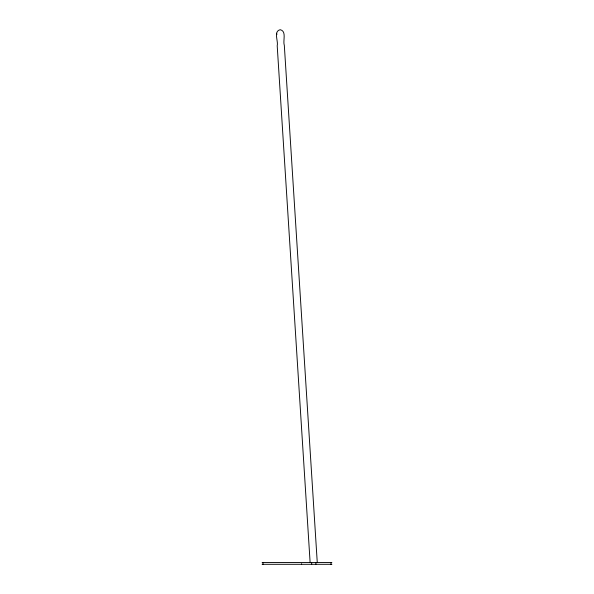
<?xml version="1.0" encoding="UTF-8"?>
<svg xmlns="http://www.w3.org/2000/svg" width="594" height="594" viewBox="0 0 594 594"><rect width="100%" height="100%" fill="white"/><g stroke="black" fill="none" stroke-linecap="round" stroke-linejoin="round"><path stroke-width="0.89" d="M310.12 562.518L277.205 45.79C278.497 41.283 273.166 31.237 280.197 29.7C286.895 31.148 282.692 40.726 284.318 45.337L317.263 562.518M262.117 562.518L331.883 562.518M262.117 564.3L331.883 564.3M276.633 33.264L276.886 34.578M331.014 563.112L331.014 564.3M315.897 562.518L315.897 564.3M311.702 563.112L311.702 564.3M301.618 563.706L301.618 564.3M262.986 562.518L262.986 564.3"/></g></svg>
